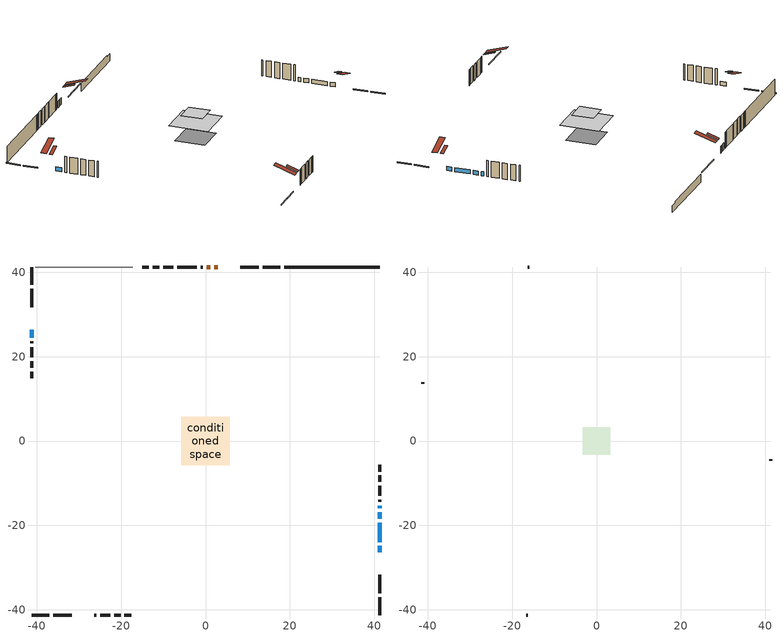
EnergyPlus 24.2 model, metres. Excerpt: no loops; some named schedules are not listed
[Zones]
conditioned space
 floor adiabatic (AdiabaticFloorConstruction): -5.8,-5.8 -5.8,5.8 5.8,5.8 5.8,-5.8 z3.04
 floor foundation (Slab1 construction): -4.55,-4.55 -4.55,4.55 4.55,4.55 4.55,-4.55 z-1.84
 wall outside (RimJoist1 construction): 17.76,41.24 13.53,41.24 / -41.24,-41.24 -37.01,-41.24 / -41.24,41.24 -41.24,37.01 / 41.24,-41.24 41.24,-37.01 z0.6:0.9
 wall outside (RimJoist2 construction): 12.6,41.24 8.26,41.24 / -36.08,-41.24 -31.74,-41.24 / -41.24,36.08 -41.24,31.74 / 41.24,-36.08 41.24,-31.74 z0.6:0.9
 wall outside (AdiabaticWallConstruction 1): 2.91,41.24 2.07,41.24 z0.6:2.63
 wall outside (AdiabaticWallConstruction): 41.24,-26.39 41.24,-24.87 / 41.24,-23.94 41.24,-19.36 / -41.24,26.39 -41.24,24.53 / 41.24,-18.44 41.24,-16.91 / 41.24,-15.99 41.24,-15.34 z0.6:1.82
 wall outside (Wall1 construction): -0.61,41.24 -1.1,41.24 / -26.39,-41.24 -25.91,-41.24 / -41.24,23.6 -41.24,23.12 / 41.24,-14.41 41.24,-13.93 z0.6:5.48
 wall outside (Wall3 construction): -7.65,41.24 -10.01,41.24 / -24.98,-41.24 -22.61,-41.24 / -41.24,22.19 -41.24,19.82 / 41.24,-13 41.24,-10.63 z0.6:5.48
 wall outside (Wall4 construction): -10.94,41.24 -12.49,41.24 / -21.68,-41.24 -20.14,-41.24 / -41.24,18.89 -41.24,17.35 / 41.24,-9.71 41.24,-8.16 z0.6:5.48
 wall outside (Wall5 construction): -13.42,41.24 -15.02,41.24 / -19.21,-41.24 -17.61,-41.24 / -41.24,16.42 -41.24,14.82 / 41.24,-7.23 41.24,-5.63 z0.6:5.48
 wall foundation (FoundationWall1 construction): 18.69,41.24,-1.84 18.69,41.24,0.6 38.99,41.24,0.6 38.99,41.24,0.25 41.24,41.24,0.25 41.24,41.24,-1.84
 wall othersidecoefficients (AdiabaticWallConstruction 1): 1.14,41.24 0.31,41.24 z0.6:2.63
 wall othersidecoefficients (Wall2 construction): -2.03,41.24 -6.72,41.24 z0.6:5.48
 wall adiabatic (Wall7 construction): -17.22,41.24 -40.31,41.24 z0.6:5.48
 window (WindowConstruction): 41.24,-26.39 41.24,-24.87 z0.6:1.82
 window (WindowConstruction 1): 41.24,-23.94 41.24,-19.36 z0.6:1.82
 window (WindowConstruction 2): -41.24,26.39 -41.24,24.53 z0.6:1.82
 window (WindowConstruction 3): 41.24,-18.44 41.24,-16.91 z0.6:1.82
 window (WindowConstruction 4): 41.24,-15.98 41.24,-15.34 z0.6:1.82
 door (Door): 2.91,41.24 2.07,41.24 z0.6:2.63
 door inside (Door 1): 1.14,41.24 0.31,41.24 z0.6:2.63
 ceiling adiabatic (AdiabaticFloorConstruction): 5.8,-5.8 5.8,5.8 -5.8,5.8 -5.8,-5.8 z3.04
 roof outside (Roof2 construction): 3.84,41.24,5.48 3.84,37.78,6.63 4.75,37.78,6.63 4.75,41.24,5.48; -27.32,-41.24,5.48 -27.32,-37.78,6.63 -28.23,-37.78,6.63 -28.23,-41.24,5.48; -41.24,27.32,5.48 -37.78,27.32,6.63 -37.78,28.23,6.63 -41.24,28.23,5.48; 41.24,-27.32,5.48 37.78,-27.32,6.63 37.78,-28.23,6.63 41.24,-28.23,5.48
attic - vented
 floor to conditioned space (Floor1 construction Reversed): -3.21,-3.21 -3.21,3.21 3.21,3.21 3.21,-3.21 z5.48
 wall outside (Wall6 construction): -15.95,41.24 -16.29,41.24 / -16.68,-41.24 -16.34,-41.24 / -41.24,13.89 -41.24,13.55 / 41.24,-4.7 41.24,-4.36 z0.6:5.48
 roof outside (Roof1 construction): 5.68,41.24,5.48 5.68,34.98,7.56 7.33,34.98,7.56 7.33,41.24,5.48; -29.16,-41.24,5.48 -29.16,-34.98,7.56 -30.81,-34.98,7.56 -30.81,-41.24,5.48; -41.24,29.16,5.48 -34.98,29.16,7.56 -34.98,30.81,7.56 -41.24,30.81,5.48; 41.24,-29.16,5.48 34.98,-29.16,7.56 34.98,-30.81,7.56 41.24,-30.81,5.48
[Building]
Building 1: Terrain=Suburbs
[Site:Location]
Toronto City Centre_ON: Latitude {deg}=43.63; Longitude {deg}=-79.39; Time Zone {hr}=-5; Elevation {m}=77; Keep Site Location Information=Yes
[Site:GroundTemperature:Shallow]
5.01852, 3.26908, 3.12898, 3.95918, 7.29196, 10.6092, 13.4851, 15.3069, 15.4617, 13.9799, 11.1774, 7.9619
[Site:WaterMainsTemperature]
Calculation Method=Schedule; Temperature Schedule=mains temperature schedule
[Material] Roughness=Rough; Thermal Absorptance=0.9
Name | Thickness {m} | Conductivity {W/m-K} | Density {kg/m3} | Specific Heat {J/kg-K} | Solar Absorptance | Visible Absorptance
asphalt or fiberglass shingles | 0.00635 | 0.162714 | 1121.4 | 1465.45 | 0.4 | 0.4
ceiling loosefill ins | 0.254 | 0.0480833 | 16.02 | 1046.75 | 0.7 | 0.7
ceiling stud and cavity | 0.1397 | 0.157727 | 65.682 | 1177.47 | 0.7 | 0.7
concrete 4.0 in. | 0.1016 | 1.803125 | 2242.8 | 837.4 | 0.7 | 0.7
concrete 8.0 in. | 0.2032 | 1.803125 | 2242.8 | 837.4 | 0.7 | 0.7
door material | 0.04445 | 0.053851 | 512.64 | 1214.23 | 0.7 | 0.7
door material 1 | 0.04445 | 0.340671 | 512.64 | 1214.23 | 0.7 | 0.7
exterior vertical ins | 0.0118373 | 0.029427 | 32.04 | 1214.23 | 0.7 | 0.7
floor covering | 0.0127 | 0.0433444 | 54.468 | 1339.84 | 0.6 | 0.6
floor rigid ins; wall rigid ins | 0.512978 | 0.029427 | 32.04 | 1214.23 | 0.7 | 0.7
floor stud and cavity | 0.1397 | 1.75129 | 37.0049 | 1207.88 | 0.7 | 0.7
furniture material conditioned space 1 | 0.1524 | 0.115458 | 640.8 | 1214.23 | 0.6 | 0.6
gypsum board | 0.0127 | 0.160291 | 801 | 837.4 | 0.6 | 0.6
gypsum board 1 | 0.00254 | 0.160291 | 801 | 837.4 | 0.6 | 0.6
gypsum board 2 | 0.0127 | 0.160291 | 801 | 837.4 | 0.7 | 0.7
osb sheathing 0.5 in. | 0.0127 | 0.115458 | 512.64 | 1214.23 | 0.7 | 0.7
osb sheathing 0.5 in. 1 | 0.0127 | 0.115458 | 512.64 | 1214.23 | 0.4 | 0.4
osb sheathing 0.75 in. | 0.01905 | 0.115458 | 512.64 | 1214.23 | 0.7 | 0.7
osb sheathing 2.0 in. | 0.0508 | 0.115458 | 512.64 | 1214.23 | 0.7 | 0.7
rim joist rigid ins | 0.051816 | 0.029427 | 32.04 | 1214.23 | 0.7 | 0.7
rim joist stud and cavity | 0.0508 | 0.0406579 | 125.044 | 1163.47 | 0.6 | 0.6
rim joist stud and cavity 1 | 0.0508 | 0.0293914 | 125.044 | 1163.47 | 0.6 | 0.6
roof stud and cavity | 0.2032 | 0.117661 | 78.34581 | 1123.46 | 0.7 | 0.7
wall stud and cavity | 0.1397 | 0.0938917 | 139.0536 | 1170.24 | 0.7 | 0.7
wall stud and cavity 1 | 0.0889 | 0.901551 | 50.32683 | 1063.81 | 0.4 | 0.4
wall stud and cavity 2 | 0.1397 | 0.0977075 | 139.0536 | 1170.24 | 0.7 | 0.7
wall stud and cavity 3 | 0.1397 | 0.0992973 | 139.0536 | 1170.24 | 0.7 | 0.7
wall stud and cavity 4 | 0.1397 | 0.0940029 | 139.0536 | 1170.24 | 0.7 | 0.7
wall stud and cavity 5 | 0.0889 | 6.9971 | 50.32683 | 1063.81 | 0.6 | 0.6
wall stud and cavity 6 | 0.1397 | 0.0877108 | 139.0536 | 1170.24 | 0.7 | 0.7
wall stud and cavity 7 | 0.0889 | 0.380278 | 52.3479 | 1209.89 | 0.7 | 0.7
wall stud and cavity 8 | 0.0889 | 0.391764 | 83.0341 | 1211.67 | 0.7 | 0.7
wood siding | 0.0254 | 0.102417 | 544.68 | 1172.36 | 0.4 | 0.4
wood siding 1 | 0.00254 | 0.102417 | 544.68 | 1172.36 | 0.4 | 0.4
wood siding 2; wood siding 3; wood siding 4 | 0.0254 | 0.102417 | 544.68 | 1172.36 | 0.7 | 0.7
[WindowMaterial:SimpleGlazingSystem]
Name | U-Factor {W/m2-K} | Solar Heat Gain Coefficient
WindowMaterial | 2.401794 | 0.55
WindowMaterial 1 | 3.273367 | 0.65
WindowMaterial 2 | 2.22237 | 0.64
WindowMaterial 3 | 2.36318 | 0.59
[Construction]
AdiabaticFloorConstruction: floor stud and cavity, floor rigid ins, osb sheathing 0.75 in., floor covering
AdiabaticWallConstruction: wood siding 3, wall rigid ins, wall stud and cavity 7, gypsum board
AdiabaticWallConstruction 1: wood siding 4, wall rigid ins, wall stud and cavity 7, gypsum board
Door: door material
Door 1: door material 1
Floor1 construction Reversed: gypsum board, ceiling stud and cavity, ceiling loosefill ins
FoundationWall1 construction: concrete 8.0 in., gypsum board 2
furniture construction conditioned space 1: furniture material conditioned space 1
PartitionWallConstruction: gypsum board, wall stud and cavity 8, gypsum board
RimJoist1 construction: wood siding 2, rim joist rigid ins, osb sheathing 2.0 in., rim joist stud and cavity
RimJoist2 construction: wood siding 2, osb sheathing 2.0 in., rim joist stud and cavity 1
Roof1 construction: asphalt or fiberglass shingles
Roof2 construction: asphalt or fiberglass shingles, osb sheathing 0.75 in., roof stud and cavity, gypsum board
Slab1 construction: concrete 4.0 in.
Wall1 construction: wood siding, osb sheathing 0.5 in., wall stud and cavity, gypsum board
Wall2 construction: wall stud and cavity 1, gypsum board 1
Wall3 construction: wood siding, osb sheathing 0.5 in., wall stud and cavity 2, gypsum board
Wall4 construction: wood siding, osb sheathing 0.5 in., wall stud and cavity 3, gypsum board
Wall5 construction: wood siding, osb sheathing 0.5 in., wall stud and cavity 4, gypsum board
Wall6 construction: wood siding 1, wall stud and cavity 5
Wall7 construction: osb sheathing 0.5 in. 1, wall stud and cavity 6, gypsum board
WindowConstruction; WindowConstruction 3: WindowMaterial
WindowConstruction 1: WindowMaterial 1
WindowConstruction 2: WindowMaterial 2
WindowConstruction 4: WindowMaterial 3
[Zone] Multiplier=1; Part of Total Floor Area=Yes
Name | Volume {m3}
attic - vented | 14.0089
conditioned space | 520.4
[Space]
Name | Zone | Volume {m3}
attic - vented 1 | attic - vented | 14.0089
conditioned space 1 | conditioned space | 520.4
[ZoneInfiltration:EffectiveLeakageArea]
infil attic - vented 1: Zone or Space=attic - vented 1; Schedule=Always On Discrete; Effective Air Leakage Area {cm2}=1740.63; Stack Coefficient=0.000484284; Wind Coefficient=1.48686e-05
[ZoneMixing]
whole house fan mix: Zone or Space=attic - vented; Schedule=Always On Continuous; Design Flow Rate Calculation Method=Flow/Zone; Design Flow Rate {m3/s}=0; Source Zone or Space=conditioned space
[SurfaceProperty:ExposedFoundationPerimeter]
Slab1: Exposed Perimeter Calculation Method=TotalExposedPerimeter; Total Exposed Perimeter {m}=22.555
[SurfaceProperty:OtherSideCoefficients]
other non-freezing space: Combined Convective/Radiative Film Coefficient {W/m2-K}=8.35; Constant Temperature Coefficient=1; External Dry-Bulb Temperature Coefficient=0; Ground Temperature Coefficient=0; Wind Speed Coefficient=0; Zone Air Temperature Coefficient=0; Constant Temperature Schedule=other non-freezing space; Previous Other Side Temperature Coefficient=0
[InternalMass] Zone or ZoneList=conditioned space; Space or SpaceList=conditioned space 1
Name | Construction | Surface Area {m2}
furniture mass conditioned space 1 | furniture construction conditioned space 1 | 86.908
partition wall mass | PartitionWallConstruction | 217.27
[Lights]
interior lighting: Zone or ZoneList or Space or SpaceList=conditioned space 1; Schedule=interior lighting schedule; Design Level Calculation Method=LightingLevel; Lighting Level {W}=343.2; Return Air Fraction=0; Fraction Radiant=0.6; Fraction Visible=0.2; Fraction Replaceable=1
[People]
occupants: Zone or ZoneList or Space or SpaceList=conditioned space 1; Number of People Schedule=occupants schedule; Number of People Calculation Method=People; Number of People=3; Fraction Radiant=0.314171; Sensible Heat Fraction=0.56303; Activity Level Schedule=occupants activity schedule; Carbon Dioxide Generation Rate {m3/s-W}=0; Enable ASHRAE 55 Comfort Warnings=No; Mean Radiant Temperature Calculation Type=EnclosureAveraged
[ElectricEquipment] Zone or ZoneList or Space or SpaceList=conditioned space 1; Design Level Calculation Method=EquipmentLevel
Name | Schedule | Design Level {W} | Fraction Latent | Fraction Radiant | Fraction Lost
clothes dryer | clothes dryer schedule | 140.772 | 0.015 | 0.081 | 0.85
clothes washer | clothes washer schedule | 32.1985 | 0.03 | 0.162 | 0.7
cooking range | cooking range schedule | 208.969 | 0.08 | 0.432 | 0.2
dishwasher | dishwasher schedule | 66.8632 | 0.3 | 0.18 | 0.4
fridge | fridge schedule | 72.9452 | 0 | 0.6 | 0
mech vent bath fan 0 | mech vent bath fan 0 schedule | 50.2 | 0 | 0 | 1
mech vent bath fan 1 | mech vent bath fan 1 schedule | 50.2 | 0 | 0 | 1
mech vent bath fan 2 | mech vent bath fan 2 schedule | 50.2 | 0 | 0 | 1
mech vent house fan | mech vent house fan schedule | 0 | 0 | 0 | 1
mech vent house fan cfis | mech vent house fan cfis schedule | 0 | 0 | 0 | 0
mech vent range fan 0 | mech vent range fan 0 schedule | 57 | 0 | 0 | 1
misc plug loads | misc plug loads schedule | 494.7 | 0.045 | 0.513 | 0.1
whole house fan | Always On Discrete | 0 | 0 | 0 | 1
[OtherEquipment] Zone or ZoneList or Space or SpaceList=conditioned space 1; Design Level Calculation Method=EquipmentLevel
Name | Fuel Type | Schedule | Design Level {W} | Fraction Latent | Fraction Radiant | Fraction Lost
clothes dryer 1 | Electricity | clothes dryer schedule | 0 | 0.015 | 0.081 | 0.85
cooking range 1 | Electricity | cooking range schedule | 0 | 0.08 | 0.432 | 0.2
general water use latent | None | general water use schedule | 59.3978 | 1 | 0 | 0
general water use sensible | None | general water use schedule | -58.539 | 0 | 0.6 | 0
mech vent house fan latent load | None | Always On Discrete | 0 | 1 | 0 | 0
mech vent house fan sensible load | None | Always On Discrete | 0 | 0 | 0 | 0
water heater energy adjustment1 | NaturalGas | Always On Discrete | 0.01 | 0 | 0 | 1
[ZoneInfiltration:DesignFlowRate] Zone or ZoneList or Space or SpaceList=conditioned space 1; Schedule=Always On Discrete; Design Flow Rate Calculation Method=Flow/Zone; Design Flow Rate {m3/s}=0
infil flow; natural vent flow; whole house fan flow
[AvailabilityManager:Scheduled]
central ac and furnace airloop Availability Manager: Schedule=Always On Discrete
[Foundation:Kiva]
Foundation Kiva 1: Initial Indoor Air Temperature {C}=18; Wall Height Above Grade {m}=0.599999; Wall Depth Below Slab {m}=0.2032; Custom Block Material Name 1=exterior vertical ins; Custom Block Depth 1 {m}=2.43998; Custom Block X Position 1 {m}=0.2159; Custom Block Z Position 1 {m}=0
[Foundation:Kiva:Settings]
Soil Conductivity {W/m-K}=0.849921; Soil Density {kg/m3}=1842.3; Soil Specific Heat {J/kg-K}=418.7; Ground Solar Absorptivity=0.9; Ground Thermal Absorptivity=0.9; Ground Surface Roughness {m}=0.03; Far-Field Width {m}=40; Deep-Ground Boundary Condition=ZeroFlux; Deep-Ground Depth {m}=40; Minimum Cell Dimension {m}=0.2; Maximum Cell Growth Coefficient=3; Simulation Timestep=Timestep
[Exterior:Lights]
exterior lighting: Schedule=exterior lighting schedule; Design Level {W}=75.6
[EnergyManagementSystem:GlobalVariable]
central_ac_and_furnace_airloop_Fan_RTF
infil_program_Qfan
infil_program_Qinf
natural_vent_program_Qnv
natural_vent_program_Qwhf
[EnergyManagementSystem:Sensor]
Name | Output:Variable or Output:Meter Index Key | Output:Variable or Output:Meter
airflow_gain | infil flow | Infiltration Sensible Heat Gain Energy
airflow_gain_1 | natural vent flow | Infiltration Sensible Heat Gain Energy
airflow_gain_2 | whole house fan flow | Infiltration Sensible Heat Gain Energy
airflow_loss | infil flow | Infiltration Sensible Heat Loss Energy
airflow_loss_1 | natural vent flow | Infiltration Sensible Heat Loss Energy
airflow_loss_2 | whole house fan flow | Infiltration Sensible Heat Loss Energy
clg_load_cond |  | Cooling:EnergyTransfer:Zone:CONDITIONED SPACE
clg_sp_s; clg_sp_s_1 | cooling setpoint | Schedule Value
clothes_dryer_exhaust_0_sch_s | clothes dryer exhaust 0 schedule | Schedule Value
cool_season | cooling season schedule | Schedule Value
htg_load_cond |  | Heating:EnergyTransfer:Zone:CONDITIONED SPACE
htg_sp_s; htg_sp_s_1 | heating setpoint | Schedule Value
ig_ee_conv | clothes dryer | Electric Equipment Convective Heating Energy
ig_ee_conv_2 | cooking range | Electric Equipment Convective Heating Energy
ig_ee_conv_4 | fridge | Electric Equipment Convective Heating Energy
ig_ee_conv_5 | misc plug loads | Electric Equipment Convective Heating Energy
ig_ee_conv_6 | whole house fan | Electric Equipment Convective Heating Energy
ig_ee_rad | clothes dryer | Electric Equipment Radiant Heating Energy
ig_ee_rad_2 | cooking range | Electric Equipment Radiant Heating Energy
ig_ee_rad_4 | fridge | Electric Equipment Radiant Heating Energy
ig_ee_rad_5 | misc plug loads | Electric Equipment Radiant Heating Energy
ig_ee_rad_6 | whole house fan | Electric Equipment Radiant Heating Energy
ig_lgt_conv | interior lighting | Lights Convective Heating Energy
ig_lgt_rad | interior lighting | Lights Radiant Heating Energy
ig_lgt_vis | interior lighting | Lights Visible Radiation Heating Energy
ig_oe_conv | clothes dryer 1 | Other Equipment Convective Heating Energy
ig_oe_conv_1 | cooking range 1 | Other Equipment Convective Heating Energy
ig_oe_conv_2 | general water use latent | Other Equipment Convective Heating Energy
ig_oe_conv_3 | general water use sensible | Other Equipment Convective Heating Energy
ig_oe_conv_4 | water heater energy adjustment1 | Other Equipment Convective Heating Energy
ig_oe_rad | clothes dryer 1 | Other Equipment Radiant Heating Energy
ig_oe_rad_1 | cooking range 1 | Other Equipment Radiant Heating Energy
ig_oe_rad_2 | general water use latent | Other Equipment Radiant Heating Energy
ig_oe_rad_3 | general water use sensible | Other Equipment Radiant Heating Energy
ig_oe_rad_4 | water heater energy adjustment1 | Other Equipment Radiant Heating Energy
ig_ppl_conv | occupants | People Convective Heating Energy
ig_ppl_rad | occupants | People Radiant Heating Energy
im_conv | furniture mass conditioned space 1 | Surface Inside Face Convection Heat Gain Energy
im_conv_1 | partition wall mass | Surface Inside Face Convection Heat Gain Energy
im_ig | furniture mass conditioned space 1 | Surface Inside Face Internal Gains Radiation Heat Gain Energy
im_ig_1 | partition wall mass | Surface Inside Face Internal Gains Radiation Heat Gain Energy
im_lgt | furniture mass conditioned space 1 | Surface Inside Face Lights Radiation Heat Gain Energy
im_lgt_1 | partition wall mass | Surface Inside Face Lights Radiation Heat Gain Energy
im_sol | furniture mass conditioned space 1 | Surface Inside Face Solar Radiation Heat Gain Energy
im_sol_1 | partition wall mass | Surface Inside Face Solar Radiation Heat Gain Energy
im_surf | furniture mass conditioned space 1 | Surface Inside Face Net Surface Thermal Radiation Heat Gain Energy
im_surf_1 | partition wall mass | Surface Inside Face Net Surface Thermal Radiation Heat Gain Energy
mech_vent_bath_fan_0_sch_s | mech vent bath fan 0 schedule | Schedule Value
mech_vent_bath_fan_1_sch_s | mech vent bath fan 1 schedule | Schedule Value
mech_vent_bath_fan_2_sch_s | mech vent bath fan 2 schedule | Schedule Value
mech_vent_range_fan_0_sch_s | mech vent range fan 0 schedule | Schedule Value
mv_conv | mech vent bath fan 0 | Electric Equipment Convective Heating Energy
mv_conv_1 | mech vent bath fan 1 | Electric Equipment Convective Heating Energy
mv_conv_2 | mech vent bath fan 2 | Electric Equipment Convective Heating Energy
mv_conv_3 | mech vent house fan | Electric Equipment Convective Heating Energy
mv_conv_4 | mech vent house fan cfis | Electric Equipment Convective Heating Energy
mv_conv_5 | mech vent range fan 0 | Electric Equipment Convective Heating Energy
mv_conv_6 | mech vent house fan latent load | Other Equipment Convective Heating Energy
mv_conv_7 | mech vent house fan sensible load | Other Equipment Convective Heating Energy
mv_rad | mech vent bath fan 0 | Electric Equipment Radiant Heating Energy
mv_rad_1 | mech vent bath fan 1 | Electric Equipment Radiant Heating Energy
mv_rad_2 | mech vent bath fan 2 | Electric Equipment Radiant Heating Energy
mv_rad_3 | mech vent house fan | Electric Equipment Radiant Heating Energy
mv_rad_4 | mech vent house fan cfis | Electric Equipment Radiant Heating Energy
mv_rad_5 | mech vent range fan 0 | Electric Equipment Radiant Heating Energy
mv_rad_6 | mech vent house fan latent load | Other Equipment Radiant Heating Energy
mv_rad_7 | mech vent house fan sensible load | Other Equipment Radiant Heating Energy
natural_vent_s | natural vent schedule | Schedule Value
oa_temp |  | Site Outdoor Air Drybulb Temperature
out_pb_s |  | Site Outdoor Air Barometric Pressure
out_wt_s |  | Site Outdoor Air Humidity Ratio
site_vw_s |  | Site Wind Speed
ss_back_out | Window1 | Surface Window Shortwave from Zone Back Out Window Heat Transfer Rate
ss_back_out_1 | Window2 | Surface Window Shortwave from Zone Back Out Window Heat Transfer Rate
ss_back_out_2 | Window3 | Surface Window Shortwave from Zone Back Out Window Heat Transfer Rate
ss_back_out_3 | Window4 | Surface Window Shortwave from Zone Back Out Window Heat Transfer Rate
ss_back_out_4 | Window5 | Surface Window Shortwave from Zone Back Out Window Heat Transfer Rate
ss_conv | Door1 | Surface Inside Face Convection Heat Gain Energy
ss_conv_1 | Door2 | Surface Inside Face Convection Heat Gain Energy
ss_conv_2 | Window1 | Surface Inside Face Convection Heat Gain Energy
ss_conv_3 | Window2 | Surface Inside Face Convection Heat Gain Energy
ss_conv_4 | Window3 | Surface Inside Face Convection Heat Gain Energy
ss_conv_5 | Window4 | Surface Inside Face Convection Heat Gain Energy
ss_conv_6 | Window5 | Surface Inside Face Convection Heat Gain Energy
ss_ig | Door1 | Surface Inside Face Internal Gains Radiation Heat Gain Energy
ss_ig_1 | Door2 | Surface Inside Face Internal Gains Radiation Heat Gain Energy
ss_ig_2 | Window1 | Surface Inside Face Internal Gains Radiation Heat Gain Energy
ss_ig_3 | Window2 | Surface Inside Face Internal Gains Radiation Heat Gain Energy
ss_ig_4 | Window3 | Surface Inside Face Internal Gains Radiation Heat Gain Energy
ss_ig_5 | Window4 | Surface Inside Face Internal Gains Radiation Heat Gain Energy
ss_ig_6 | Window5 | Surface Inside Face Internal Gains Radiation Heat Gain Energy
ss_lgt | Door1 | Surface Inside Face Lights Radiation Heat Gain Energy
ss_lgt_1 | Door2 | Surface Inside Face Lights Radiation Heat Gain Energy
ss_sol | Door1 | Surface Inside Face Solar Radiation Heat Gain Energy
ss_sol_1 | Door2 | Surface Inside Face Solar Radiation Heat Gain Energy
ss_surf | Door1 | Surface Inside Face Net Surface Thermal Radiation Heat Gain Energy
ss_surf_1 | Door2 | Surface Inside Face Net Surface Thermal Radiation Heat Gain Energy
ss_surf_2 | Window1 | Surface Inside Face Net Surface Thermal Radiation Heat Gain Energy
ss_surf_3 | Window2 | Surface Inside Face Net Surface Thermal Radiation Heat Gain Energy
ss_surf_4 | Window3 | Surface Inside Face Net Surface Thermal Radiation Heat Gain Energy
ss_surf_5 | Window4 | Surface Inside Face Net Surface Thermal Radiation Heat Gain Energy
ss_surf_6 | Window5 | Surface Inside Face Net Surface Thermal Radiation Heat Gain Energy
ss_trans_in | Window1 | Surface Window Transmitted Solar Radiation Rate
ss_trans_in_1 | Window2 | Surface Window Transmitted Solar Radiation Rate
ss_trans_in_2 | Window3 | Surface Window Transmitted Solar Radiation Rate
ss_trans_in_3 | Window4 | Surface Window Transmitted Solar Radiation Rate
ss_trans_in_4 | Window5 | Surface Window Transmitted Solar Radiation Rate
ss_trans_out | Window1 | Surface Inside Face Initial Transmitted Diffuse Transmitted Out Window Solar Radiation Rate
ss_trans_out_1 | Window2 | Surface Inside Face Initial Transmitted Diffuse Transmitted Out Window Solar Radiation Rate
ss_trans_out_2 | Window3 | Surface Inside Face Initial Transmitted Diffuse Transmitted Out Window Solar Radiation Rate
ss_trans_out_3 | Window4 | Surface Inside Face Initial Transmitted Diffuse Transmitted Out Window Solar Radiation Rate
ss_trans_out_4 | Window5 | Surface Inside Face Initial Transmitted Diffuse Transmitted Out Window Solar Radiation Rate
s_conv | Floor1 | Surface Inside Face Convection Heat Gain Energy
s_conv_1 | FoundationWall1 | Surface Inside Face Convection Heat Gain Energy
s_conv_10 | RimJoist2:270 | Surface Inside Face Convection Heat Gain Energy
s_conv_11 | RimJoist2:90 | Surface Inside Face Convection Heat Gain Energy
s_conv_12 | Roof2:0 | Surface Inside Face Convection Heat Gain Energy
s_conv_13 | Roof2:180 | Surface Inside Face Convection Heat Gain Energy
s_conv_14 | Roof2:270 | Surface Inside Face Convection Heat Gain Energy
s_conv_15 | Roof2:90 | Surface Inside Face Convection Heat Gain Energy
s_conv_16 | Slab1 | Surface Inside Face Convection Heat Gain Energy
s_conv_17 | Wall1:0 | Surface Inside Face Convection Heat Gain Energy
s_conv_18 | Wall1:180 | Surface Inside Face Convection Heat Gain Energy
s_conv_19 | Wall1:270 | Surface Inside Face Convection Heat Gain Energy
s_conv_2 | inferred conditioned ceiling | Surface Inside Face Convection Heat Gain Energy
s_conv_20 | Wall1:90 | Surface Inside Face Convection Heat Gain Energy
s_conv_21 | Wall2 | Surface Inside Face Convection Heat Gain Energy
s_conv_22 | Wall3:0 | Surface Inside Face Convection Heat Gain Energy
s_conv_23 | Wall3:180 | Surface Inside Face Convection Heat Gain Energy
s_conv_24 | Wall3:270 | Surface Inside Face Convection Heat Gain Energy
s_conv_25 | Wall3:90 | Surface Inside Face Convection Heat Gain Energy
s_conv_26 | Wall4:0 | Surface Inside Face Convection Heat Gain Energy
s_conv_27 | Wall4:180 | Surface Inside Face Convection Heat Gain Energy
s_conv_28 | Wall4:270 | Surface Inside Face Convection Heat Gain Energy
s_conv_29 | Wall4:90 | Surface Inside Face Convection Heat Gain Energy
s_conv_3 | inferred conditioned floor | Surface Inside Face Convection Heat Gain Energy
s_conv_30 | Wall5:0 | Surface Inside Face Convection Heat Gain Energy
s_conv_31 | Wall5:180 | Surface Inside Face Convection Heat Gain Energy
s_conv_32 | Wall5:270 | Surface Inside Face Convection Heat Gain Energy
s_conv_33 | Wall5:90 | Surface Inside Face Convection Heat Gain Energy
s_conv_34 | Wall7 | Surface Inside Face Convection Heat Gain Energy
s_conv_4 | RimJoist1:0 | Surface Inside Face Convection Heat Gain Energy
s_conv_5 | RimJoist1:180 | Surface Inside Face Convection Heat Gain Energy
